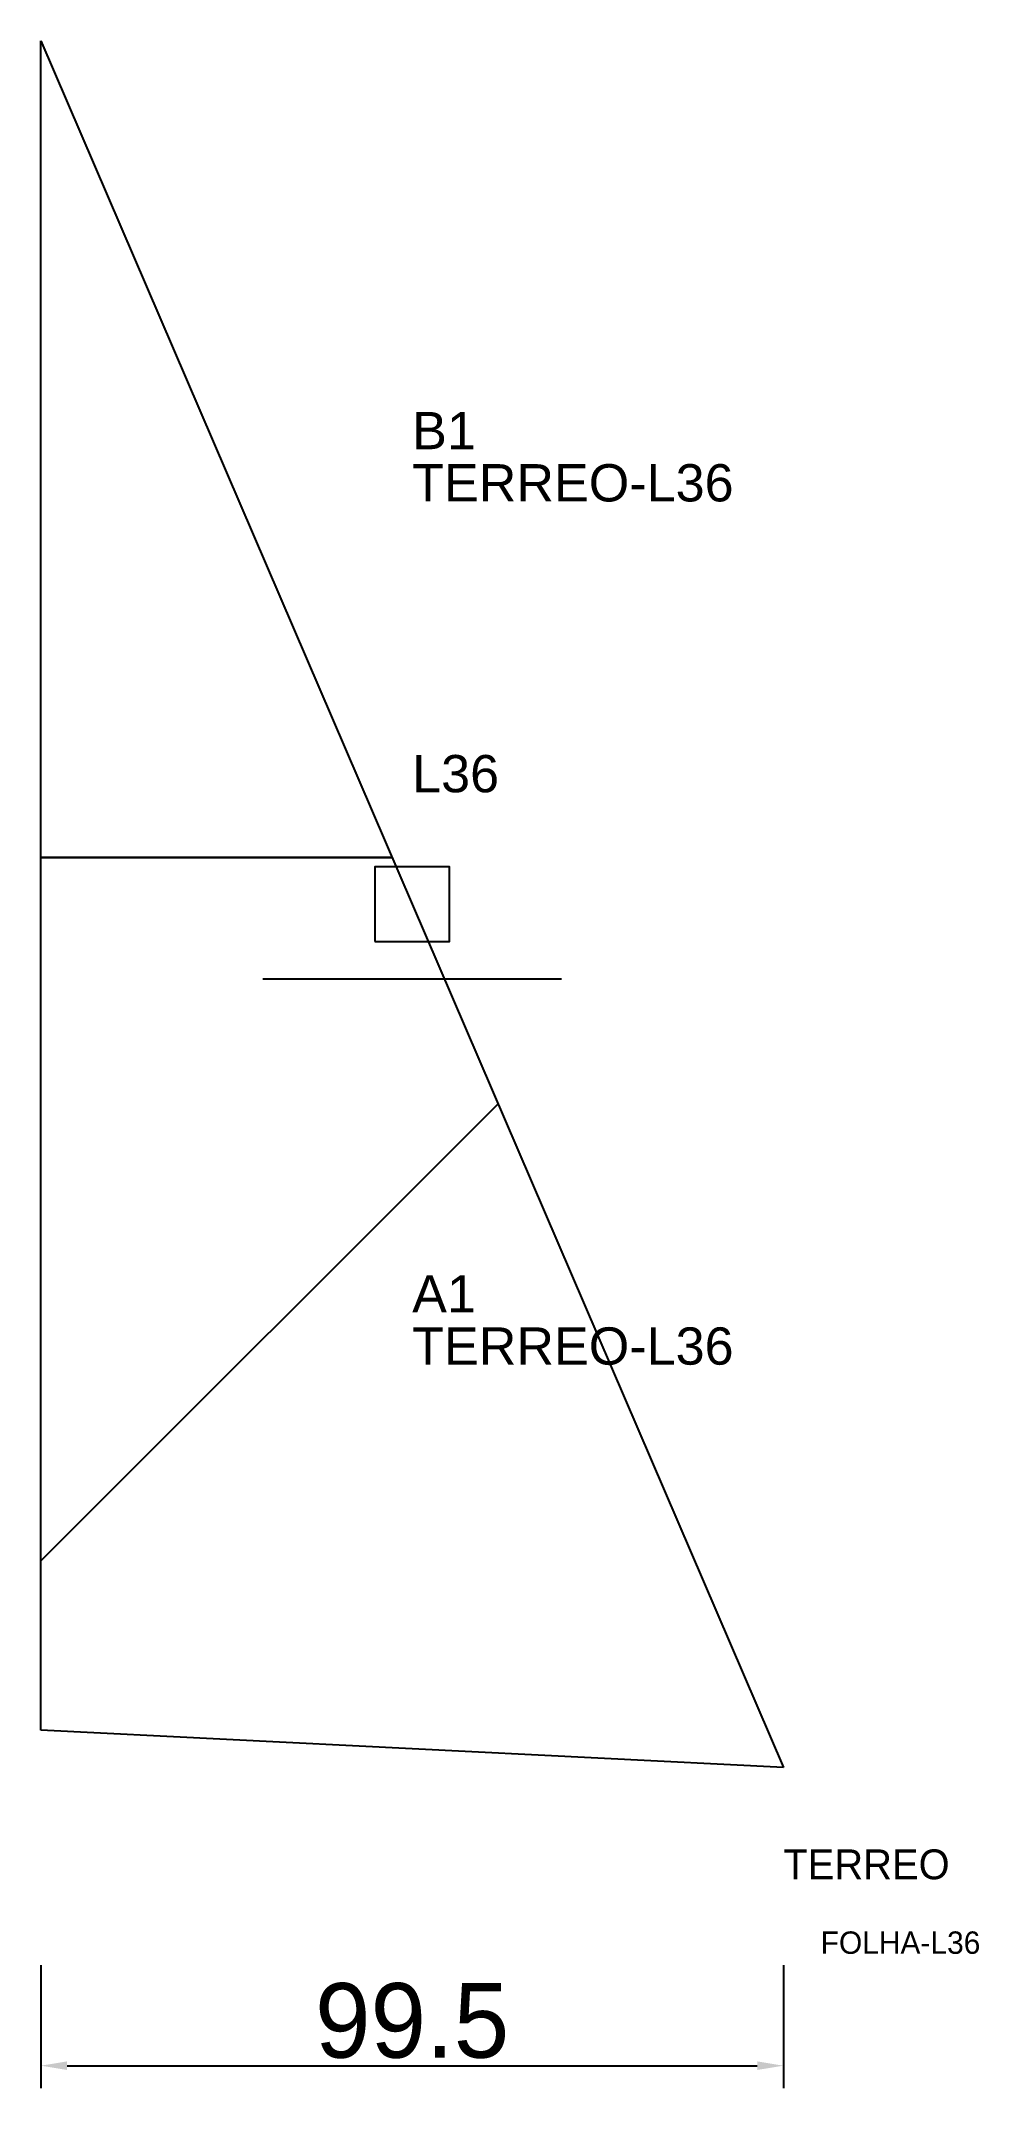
# Model space of a CAD drawing. Header units: metres. Extents: x 222 to 348, y -73 to 202.
import ezdxf

# ---------------------------------------------------------------- set-up
doc = ezdxf.new("R2010")
doc.units = ezdxf.units.M
for name, color, linetype in [('3', 3, 'CONTINUOUS'), ('AUX00', 7, 'CONTINUOUS'), ('COTA', 241, 'CONTINUOUS'), ('FOLHA', 255, 'CONTINUOUS'), ('Hachura', 251, 'CONTINUOUS'), ('NOMENCLATURA', 7, 'CONTINUOUS'), ('Nível', 160, 'CONTINUOUS'), ('Painéis', 200, 'CONTINUOUS'), ('Pilares', 5, 'CONTINUOUS'), ('SARR_2.2x7', 40, 'CONTINUOUS')]:
    doc.layers.add(name, color=color, linetype=linetype)
doc.styles.add('ARIAL', font='Arial.ttf')
doc.styles.add('STR_STANDARD', font='arial.ttf')
doc.dimstyles.new('EZ DXF', dxfattribs={"dimtxt": 10, "dimasz": 3.5, "dimexe": 3, "dimexo": 1.5, "dimgap": 1, "dimtad": 1, "dimdec": 1, "dimdsep": 46, "dimcen": 2.5, "dimazin": 3, "dimtfac": 1, "dimtmove": 0, "dimatfit": 3})

msp = doc.modelspace()

# ---------------------------------------------------------------- hatches: boundary and pattern name
at = {"layer": 'Hachura'}
h = msp.add_hatch(dxfattribs=at)
h.set_pattern_fill('ANSI31', scale=50)
h.paths.add_polyline_path([(321.7, -30), (222.2, -25), (222.2, 201.5)])
h = msp.add_hatch(dxfattribs=at)
h.set_pattern_fill('ANSI31', scale=50)
h.paths.add_polyline_path([(321.7, -30), (222.2, -25), (222.2, 201.5)])

# ---------------------------------------------------------------- linework, layer by layer
at = {"layer": '3'}
msp.add_lwpolyline([(222.2, 92), (269.26, 92)], close=True, dxfattribs=at)
msp.add_lwpolyline([(222.2, 92), (269.26, 92)], close=True, dxfattribs=at)
at = {"layer": 'Painéis', "color": 200}
for p, q in [((222.2, -25), (222.2, 201.5)), ((222.2, 201.5), (321.7, -30)), ((222.2, -25), (222.2, 201.5)), ((222.2, 201.5), (321.7, -30)), ((321.7, -30), (222.2, -25)), ((321.7, -30), (222.2, -25))]:
    msp.add_line(p, q, dxfattribs=at)
at = {"layer": 'Pilares'}
msp.add_lwpolyline([(266.95, 80.75), (276.95, 80.75), (276.95, 90.75), (266.95, 90.75)], close=True, dxfattribs=at)
msp.add_lwpolyline([(266.95, 80.75), (276.95, 80.75), (276.95, 90.75), (266.95, 90.75)], close=True, dxfattribs=at)
at = {"layer": 'SARR_2.2x7'}
msp.add_line((251.95, 75.75), (291.95, 75.75), dxfattribs=at)
msp.add_line((251.95, 75.75), (291.95, 75.75), dxfattribs=at)

# ---------------------------------------------------------------- texts
at = {"layer": '3', "style": 'STR_STANDARD'}
for s, p in [('B1', (271.95, 146.75)), ('B1', (271.95, 146.75)), ('A1', (271.95, 31)), ('A1', (271.95, 31))]:
    msp.add_text(s, height=5, dxfattribs=at).set_placement(p)
at = {"layer": 'AUX00', "style": 'STR_STANDARD'}
for p in [(271.95, 139.75), (271.95, 139.75), (271.95, 24), (271.95, 24)]:
    msp.add_text('TERREO-L36', height=5, dxfattribs=at).set_placement(p)
at = {"layer": 'FOLHA'}
msp.add_text('FOLHA-L36', height=3, dxfattribs=at).set_placement((326.7, -55))
msp.add_text('FOLHA-L36', height=3, dxfattribs=at).set_placement((326.7, -55))
at = {"layer": 'NOMENCLATURA', "insert": (271.95, 105.75), "char_height": 5, "attachment_point": 1, "style": 'ARIAL'}
msp.add_mtext('L36', dxfattribs=at)
msp.add_mtext('L36', dxfattribs=at)
at = {"layer": 'Nível'}
msp.add_text('TERREO', height=4, dxfattribs=at).set_placement((321.7, -45))
msp.add_text('TERREO', height=4, dxfattribs=at).set_placement((321.7, -45))

# ---------------------------------------------------------------- dimensions: what is measured, and where the dimension line sits
at = {"layer": 'COTA'}
msp.add_linear_dim(base=(222.2, -70), p1=(222.2, -55), p2=(321.7, -55), dimstyle='EZ DXF', dxfattribs=at).render()
msp.add_linear_dim(base=(222.2, -70), p1=(222.2, -55), p2=(321.7, -55), dimstyle='EZ DXF', dxfattribs=at).render()

doc.saveas('drawing.dxf')
